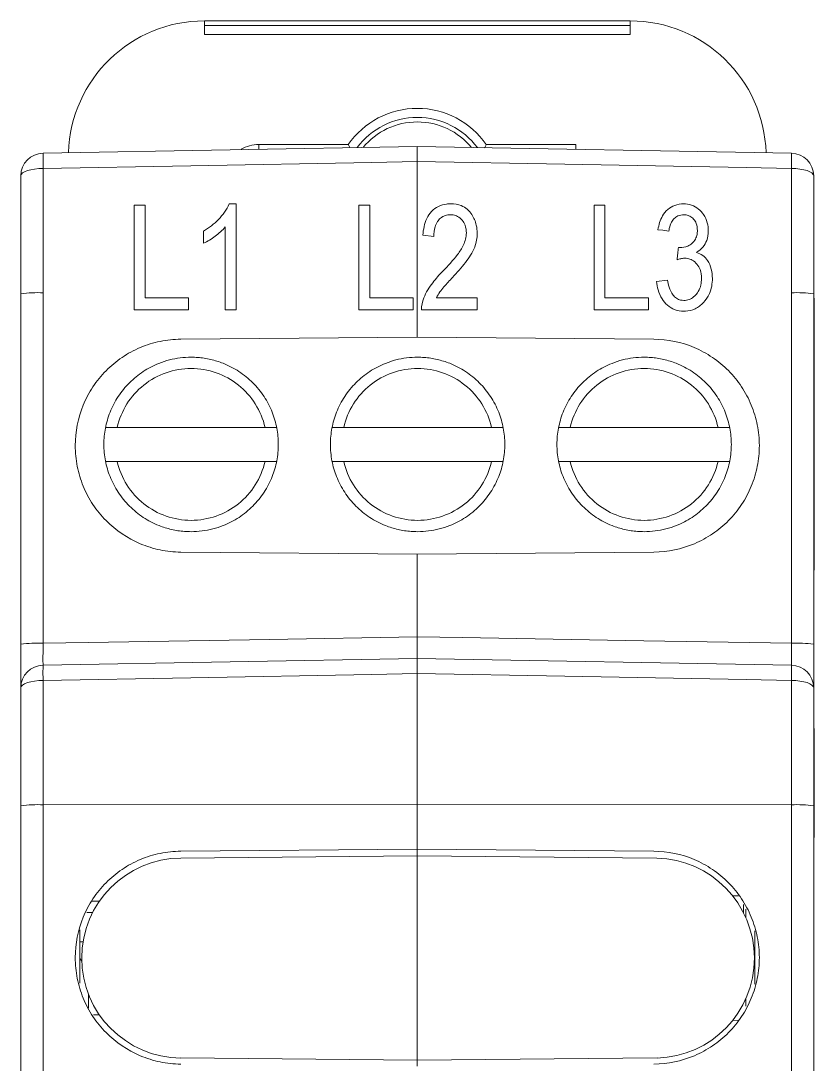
# Model space of a CAD drawing. Header units: millimetres. Extents: x -72 to 2978, y -1067 to 2817.
# Drawn here: x 2418.5 to 2436.01, y 809.17 to 832.19 of the extents above; entities that cross this region are included whole.
import ezdxf

# ---------------------------------------------------------------- set-up
doc = ezdxf.new("R2010")
doc.units = ezdxf.units.MM

msp = doc.modelspace()

# ---------------------------------------------------------------- linework, layer by layer
at = {"color": 7, "linetype": 'Continuous', "lineweight": 15}
for p, q in [((2422.552, 832.193), (2431.952, 832.193)), ((2422.552, 832.094), (2422.552, 832.193)), ((2431.952, 832.094), (2431.952, 832.193)), ((2422.552, 832.094), (2431.952, 832.094)), ((2422.552, 832.094), (2422.552, 831.894)), ((2431.952, 831.894), (2422.552, 831.894)), ((2431.952, 832.094), (2431.952, 831.894)), ((2418.993, 829.274), (2427.252, 829.418)), ((2423.752, 829.463), (2425.729, 829.463)), ((2427.252, 829.418), (2435.51, 829.274)), ((2428.775, 829.463), (2430.752, 829.463)), ((2418.993, 828.938), (2418.993, 826.192)), ((2427.252, 829.087), (2427.252, 826.198)), ((2435.51, 826.192), (2435.51, 828.938)), ((2418.502, 826.168), (2418.502, 828.774)), ((2436.002, 828.774), (2436.002, 826.168)), ((2421.003, 828.125), (2421.243, 828.125)), ((2423.099, 828.155), (2423.254, 828.155)), ((2425.964, 828.125), (2426.204, 828.125)), ((2431.154, 828.125), (2431.394, 828.125)), ((2427.615, 827.435), (2427.374, 827.465)), ((2432.535, 826.444), (2432.775, 826.474)), ((2418.502, 818.438), (2418.502, 826.168)), ((2418.993, 826.192), (2418.993, 818.456)), ((2427.252, 826.198), (2427.252, 825.214)), ((2435.51, 818.456), (2435.51, 826.192)), ((2436.002, 826.168), (2436.002, 818.438)), ((2421.243, 826.084), (2422.204, 826.084)), ((2422.204, 826.084), (2422.204, 825.814)), ((2427.164, 826.084), (2427.164, 825.814)), ((2428.575, 826.084), (2428.575, 825.814)), ((2431.394, 826.084), (2432.355, 826.084)), ((2432.355, 826.084), (2432.355, 825.814)), ((2436.012, 826.074), (2436.002, 826.074)), ((2436.012, 826.074), (2436.012, 821.408)), ((2422.204, 825.814), (2421.003, 825.814)), ((2423.254, 825.814), (2423.014, 825.814)), ((2432.355, 825.814), (2431.154, 825.814)), ((2427.252, 825.214), (2432.472, 825.168)), ((2420.627, 823.22), (2423.892, 823.22)), ((2425.627, 823.22), (2428.892, 823.22)), ((2430.627, 823.22), (2433.892, 823.22)), ((2423.892, 822.47), (2420.627, 822.47)), ((2428.892, 822.47), (2425.627, 822.47)), ((2433.892, 822.47), (2430.627, 822.47)), ((2436.012, 821.408), (2436.002, 821.408)), ((2436.012, 821.408), (2436.012, 820.741)), ((2436.012, 820.741), (2436.002, 820.741)), ((2436.012, 820.741), (2436.012, 820.074)), ((2427.252, 820.423), (2422.031, 820.469)), ((2427.252, 820.423), (2432.472, 820.469)), ((2427.252, 820.423), (2427.252, 818.6)), ((2436.012, 820.074), (2436.002, 820.074)), ((2418.993, 817.974), (2427.252, 818.118)), ((2427.252, 818.118), (2435.51, 817.974)), ((2418.993, 817.638), (2418.993, 814.892)), ((2427.252, 817.787), (2427.252, 814.898)), ((2435.51, 814.892), (2435.51, 817.638)), ((2418.502, 814.868), (2418.502, 817.474)), ((2436.002, 817.474), (2436.002, 814.868)), ((2436.012, 816.574), (2436.002, 816.574)), ((2436.012, 814.174), (2436.012, 816.574)), ((2418.502, 807.138), (2418.502, 814.868)), ((2418.993, 814.892), (2427.252, 814.898)), ((2418.993, 814.892), (2418.993, 807.156)), ((2427.252, 814.898), (2427.252, 813.914)), ((2435.51, 814.892), (2427.252, 814.898)), ((2435.51, 807.156), (2435.51, 814.892)), ((2436.002, 814.868), (2436.002, 807.138)), ((2436.012, 814.174), (2436.002, 814.174)), ((2427.252, 813.914), (2422.031, 813.868)), ((2427.252, 813.763), (2422.032, 813.717)), ((2427.252, 813.914), (2432.472, 813.868)), ((2427.252, 809.258), (2427.252, 813.763)), ((2432.539, 813.716), (2427.252, 813.763)), ((2434.211, 812.884), (2434.343, 812.886)), ((2420.061, 812.763), (2420.235, 812.763)), ((2434.452, 812.511), (2434.452, 812.689)), ((2419.957, 812.518), (2420.089, 812.518)), ((2419.802, 812.133), (2419.802, 810.956)), ((2434.702, 810.932), (2434.702, 812.107)), ((2419.874, 811.869), (2419.802, 811.868)), ((2420.235, 810.258), (2420.104, 810.258)), ((2434.333, 810.134), (2434.214, 810.137)), ((2427.252, 809.258), (2422.032, 809.304)), ((2432.544, 809.304), (2427.252, 809.258))]:
    msp.add_line(p, q, dxfattribs=at)
at = {"color": 102, "linetype": 'Continuous', "lineweight": 15}
for p, q in [((2423.752, 829.357), (2423.752, 829.463)), ((2430.752, 829.463), (2430.752, 829.357)), ((2427.252, 813.763), (2427.252, 813.914)), ((2434.505, 812.398), (2434.505, 812.592)), ((2419.998, 810.702), (2419.998, 810.403)), ((2434.505, 810.445), (2434.505, 810.62)), ((2427.252, 809.123), (2427.252, 809.258))]:
    msp.add_line(p, q, dxfattribs=at)
at = {"color": 7, "linetype": 'Continuous', "lineweight": 15, "flags": 128}
for points in [[(2418.993, 828.938), (2418.897, 828.934), (2418.804, 828.924), (2418.719, 828.909), (2418.645, 828.889), (2418.584, 828.864), (2418.539, 828.836), (2418.511, 828.806), (2418.502, 828.774)], [(2427.252, 829.087), (2426.252, 829.069), (2422.253, 828.997), (2418.993, 828.938)], [(2435.51, 828.938), (2434.511, 828.956), (2430.512, 829.028), (2427.252, 829.087)], [(2435.51, 828.938), (2435.607, 828.934), (2435.699, 828.924), (2435.784, 828.909), (2435.858, 828.889), (2435.919, 828.864), (2435.964, 828.836), (2435.992, 828.806), (2436.002, 828.774)], [(2432.805, 827.555), (2432.67, 827.572), (2432.565, 827.585)], [(2433.015, 827.195), (2433.035, 827.193), (2433.051, 827.192)], [(2427.252, 825.214), (2424.642, 825.191), (2422.031, 825.168)], [(2418.993, 818.456), (2419.993, 818.474), (2423.991, 818.543), (2427.252, 818.6)], [(2427.252, 818.6), (2428.251, 818.583), (2432.25, 818.513), (2435.51, 818.456)], [(2418.502, 817.474), (2418.511, 817.506), (2418.539, 817.536), (2418.584, 817.564), (2418.645, 817.589), (2418.719, 817.609), (2418.804, 817.624), (2418.897, 817.634), (2418.993, 817.638)], [(2427.252, 817.787), (2426.252, 817.769), (2422.253, 817.697), (2418.993, 817.638)], [(2435.51, 817.638), (2434.511, 817.656), (2430.512, 817.728), (2427.252, 817.787)], [(2435.51, 817.638), (2435.607, 817.634), (2435.699, 817.624), (2435.784, 817.609), (2435.858, 817.589), (2435.919, 817.564), (2435.964, 817.536), (2435.992, 817.506), (2436.002, 817.474)]]:
    msp.add_lwpolyline(points, dxfattribs=at)
at = {"color": 7, "linetype": 'Continuous', "lineweight": 15}
for centre, radius, start, end in [((2422.552, 829.193), 3, 90, 178.2335), ((2431.952, 829.193), 3, 1.7547, 90), ((2427.252, 828.413), 1.85, 34.5739, 145.4261), ((2427.252, 828.413), 1.65, 36.5266, 143.4734), ((2427.252, 828.413), 1.55, 39.4127, 140.5873), ((2419.002, 828.774), 0.5, 91, 180), ((2424.807, 829.106), 5.816, 178.3416, 181.6584), ((2429.697, 829.106), 5.816, 358.3416, 1.6584), ((2435.502, 828.774), 0.5, 0, 89), ((2418.872, 823.631), 2.564, 87.292, 98.3012), ((2435.631, 823.631), 2.564, 81.6988, 92.708), ((2418.872, 815.034), 3.425, 87.9715, 96.2027), ((2435.632, 815.034), 3.425, 83.7973, 92.0285), ((2419.002, 817.474), 0.5, 91, 180), ((2424.806, 817.806), 5.816, 178.3416, 181.6584), ((2429.697, 817.806), 5.816, 358.3416, 1.6584), ((2435.502, 817.474), 0.5, 0, 89), ((2418.872, 812.33), 2.565, 87.2935, 98.2994), ((2435.631, 812.33), 2.565, 81.7006, 92.7065), ((2422.052, 811.51), 2.207, 90.5, 269.5)]:
    msp.add_arc(centre, radius, start, end, dxfattribs=at)
at = {"color": 102, "linetype": 'Continuous', "lineweight": 15}
msp.add_arc((2423.752, 828.663), 0.8, 90, 118.966, dxfattribs=at)
at = {"color": 7, "linetype": 'Continuous', "lineweight": 15}
for centre, major_axis, ratio, start_param, end_param in [((2432.486, 811.51), (-1.412, 1.697), 0.999163, 2.473844, 5.564823), ((2420.002, 811.57), (0.142, 0.144), 0.975618, 2.362365, 3.040961)]:
    msp.add_ellipse(centre, major_axis=major_axis, ratio=ratio, start_param=start_param, end_param=end_param, dxfattribs=at)
for points, knots in [([(2425.729, 829.463), (2425.729, 829.462), (2425.74, 829.442), (2425.753, 829.416), (2425.765, 829.396), (2425.766, 829.392)], [0, 0, 0, 0, 0.038209, 0.854369, 1, 1, 1, 1]), ([(2427.252, 829.418), (2427.252, 829.418), (2427.252, 829.386), (2427.252, 829.269), (2427.252, 829.184), (2427.252, 829.087)], [0, 0, 0, 0, 0.5, 0.5, 1, 1, 1, 1]), ([(2427.252, 829.087), (2427.252, 829.184), (2427.252, 829.268), (2427.252, 829.386), (2427.252, 829.418), (2427.252, 829.418)], [0, 0, 0, 0, 0.5, 0.5, 1, 1, 1, 1]), ([(2428.775, 829.463), (2428.774, 829.462), (2428.763, 829.442), (2428.75, 829.416), (2428.739, 829.396), (2428.737, 829.392)], [0, 0, 0, 0, 0.038209, 0.854369, 1, 1, 1, 1]), ([(2421.003, 828.125), (2421.003, 828.035), (2421.003, 827.85), (2421.003, 827.568), (2421.003, 827.276), (2421.003, 826.894), (2421.003, 826.406), (2421.003, 826.017), (2421.003, 825.814)], [0, 0, 0, 0, 0.11981, 0.243029, 0.369756, 0.500077, 0.738236, 1, 1, 1, 1]), ([(2421.243, 826.084), (2421.243, 826.204), (2421.243, 826.438), (2421.243, 826.78), (2421.243, 827.177), (2421.243, 827.626), (2421.243, 827.961), (2421.243, 828.125)], [0, 0, 0, 0, 0.174255, 0.340883, 0.499971, 0.755474, 1, 1, 1, 1]), ([(2423.099, 828.155), (2423.071, 828.091), (2423.037, 828.028), (2422.996, 827.97), (2422.956, 827.914), (2422.911, 827.861), (2422.863, 827.811), (2422.815, 827.761), (2422.763, 827.715), (2422.708, 827.672), (2422.653, 827.629), (2422.594, 827.591), (2422.534, 827.555)], [0, 0, 0, 0, 0.256107, 0.256107, 0.256107, 0.503361, 0.503361, 0.503361, 0.751816, 0.751816, 0.751816, 1, 1, 1, 1]), ([(2423.254, 825.814), (2423.254, 825.951), (2423.254, 826.22), (2423.254, 826.613), (2423.254, 827.068), (2423.254, 827.583), (2423.254, 827.967), (2423.254, 828.155)], [0, 0, 0, 0, 0.174223, 0.340848, 0.49997, 0.755462, 1, 1, 1, 1]), ([(2425.964, 828.125), (2425.964, 828.033), (2425.964, 827.847), (2425.964, 827.564), (2425.964, 827.273), (2425.964, 826.89), (2425.964, 826.403), (2425.964, 826.014), (2425.964, 825.814)], [0, 0, 0, 0, 0.121468, 0.245253, 0.371423, 0.500046, 0.742946, 1, 1, 1, 1]), ([(2426.204, 826.084), (2426.204, 826.202), (2426.204, 826.435), (2426.204, 826.777), (2426.204, 827.175), (2426.204, 827.624), (2426.204, 827.96), (2426.204, 828.125)], [0, 0, 0, 0, 0.171788, 0.338422, 0.499986, 0.753975, 1, 1, 1, 1]), ([(2427.99, 828.155), (2427.958, 828.155), (2427.927, 828.154), (2427.896, 828.15), (2427.835, 828.142), (2427.775, 828.126), (2427.721, 828.099), (2427.664, 828.071), (2427.611, 828.033), (2427.567, 827.987), (2427.524, 827.942), (2427.488, 827.888), (2427.462, 827.832), (2427.408, 827.718), (2427.386, 827.59), (2427.374, 827.465)], [0, 0, 0, 0, 0.08927, 0.08927, 0.08927, 0.263398, 0.263398, 0.263398, 0.447133, 0.447133, 0.447133, 0.629597, 0.629597, 0.629597, 1, 1, 1, 1]), ([(2428.575, 827.508), (2428.574, 827.568), (2428.569, 827.628), (2428.555, 827.687), (2428.536, 827.768), (2428.501, 827.847), (2428.455, 827.917), (2428.427, 827.96), (2428.394, 828.001), (2428.355, 828.035), (2428.316, 828.069), (2428.27, 828.096), (2428.222, 828.116), (2428.149, 828.144), (2428.068, 828.153), (2427.99, 828.155)], [0, 0, 0, 0, 0.184621, 0.184621, 0.184621, 0.444129, 0.444129, 0.444129, 0.601939, 0.601939, 0.601939, 0.760781, 0.760781, 0.760781, 1, 1, 1, 1]), ([(2431.154, 828.125), (2431.154, 828.034), (2431.154, 827.848), (2431.154, 827.565), (2431.154, 827.274), (2431.154, 826.891), (2431.154, 826.404), (2431.154, 826.015), (2431.154, 825.814)], [0, 0, 0, 0, 0.120891, 0.24448, 0.370844, 0.500054, 0.741486, 1, 1, 1, 1]), ([(2431.394, 826.084), (2431.394, 826.203), (2431.394, 826.436), (2431.394, 826.779), (2431.394, 827.176), (2431.394, 827.625), (2431.394, 827.961), (2431.394, 828.125)], [0, 0, 0, 0, 0.172831, 0.339463, 0.49998, 0.754655, 1, 1, 1, 1]), ([(2433.13, 828.155), (2433.065, 828.154), (2432.998, 828.145), (2432.937, 828.122), (2432.88, 828.101), (2432.827, 828.069), (2432.781, 828.029), (2432.735, 827.99), (2432.696, 827.942), (2432.666, 827.891), (2432.611, 827.798), (2432.583, 827.691), (2432.565, 827.585)], [0, 0, 0, 0, 0.219806, 0.219806, 0.219806, 0.425093, 0.425093, 0.425093, 0.629822, 0.629822, 0.629822, 1, 1, 1, 1]), ([(2433.675, 827.554), (2433.674, 827.615), (2433.669, 827.677), (2433.653, 827.737), (2433.636, 827.801), (2433.608, 827.863), (2433.57, 827.918), (2433.539, 827.963), (2433.501, 828.005), (2433.458, 828.04), (2433.413, 828.077), (2433.36, 828.108), (2433.304, 828.127), (2433.249, 828.146), (2433.189, 828.154), (2433.13, 828.155)], [0, 0, 0, 0, 0.205592, 0.205592, 0.205592, 0.428475, 0.428475, 0.428475, 0.611344, 0.611344, 0.611344, 0.806598, 0.806598, 0.806598, 1, 1, 1, 1]), ([(2427.615, 827.435), (2427.615, 827.507), (2427.622, 827.58), (2427.643, 827.649), (2427.655, 827.689), (2427.673, 827.727), (2427.696, 827.762), (2427.715, 827.79), (2427.738, 827.817), (2427.765, 827.839), (2427.795, 827.864), (2427.829, 827.884), (2427.866, 827.897), (2427.903, 827.909), (2427.942, 827.914), (2427.981, 827.915)], [0, 0, 0, 0, 0.321742, 0.321742, 0.321742, 0.506881, 0.506881, 0.506881, 0.65917, 0.65917, 0.65917, 0.830736, 0.830736, 0.830736, 1, 1, 1, 1]), ([(2427.981, 827.915), (2428.002, 827.915), (2428.024, 827.913), (2428.045, 827.91), (2428.078, 827.904), (2428.111, 827.892), (2428.141, 827.876), (2428.179, 827.855), (2428.213, 827.826), (2428.241, 827.793), (2428.269, 827.76), (2428.292, 827.722), (2428.307, 827.682), (2428.327, 827.628), (2428.334, 827.57), (2428.335, 827.512)], [0, 0, 0, 0, 0.10489, 0.10489, 0.10489, 0.273649, 0.273649, 0.273649, 0.491585, 0.491585, 0.491585, 0.709054, 0.709054, 0.709054, 1, 1, 1, 1]), ([(2432.805, 827.555), (2432.808, 827.574), (2432.81, 827.592), (2432.814, 827.61), (2432.825, 827.66), (2432.841, 827.71), (2432.865, 827.754), (2432.881, 827.783), (2432.901, 827.809), (2432.924, 827.832), (2432.948, 827.854), (2432.975, 827.873), (2433.005, 827.887), (2433.046, 827.906), (2433.092, 827.913), (2433.137, 827.915)], [0, 0, 0, 0, 0.104104, 0.104104, 0.104104, 0.388823, 0.388823, 0.388823, 0.568536, 0.568536, 0.568536, 0.749971, 0.749971, 0.749971, 1, 1, 1, 1]), ([(2433.137, 827.915), (2433.154, 827.914), (2433.17, 827.913), (2433.187, 827.911), (2433.215, 827.907), (2433.243, 827.897), (2433.268, 827.884), (2433.299, 827.866), (2433.328, 827.843), (2433.352, 827.816), (2433.375, 827.789), (2433.395, 827.758), (2433.408, 827.724), (2433.428, 827.675), (2433.433, 827.62), (2433.435, 827.567)], [0, 0, 0, 0, 0.095843, 0.095843, 0.095843, 0.260625, 0.260625, 0.260625, 0.471814, 0.471814, 0.471814, 0.682626, 0.682626, 0.682626, 1, 1, 1, 1]), ([(2422.534, 827.285), (2422.58, 827.307), (2422.625, 827.331), (2422.668, 827.357), (2422.711, 827.384), (2422.752, 827.413), (2422.792, 827.443), (2422.833, 827.473), (2422.872, 827.504), (2422.909, 827.538), (2422.947, 827.571), (2422.982, 827.607), (2423.014, 827.645)], [0, 0, 0, 0, 0.251723, 0.251723, 0.251723, 0.500768, 0.500768, 0.500768, 0.750207, 0.750207, 0.750207, 1, 1, 1, 1]), ([(2422.534, 827.555), (2422.534, 827.51), (2422.534, 827.42), (2422.534, 827.33), (2422.534, 827.285)], [0, 0, 0, 0, 0.497527, 1, 1, 1, 1]), ([(2423.014, 827.645), (2423.014, 827.547), (2423.014, 827.349), (2423.014, 827.045), (2423.014, 826.691), (2423.014, 826.279), (2423.014, 825.972), (2423.014, 825.814)], [0, 0, 0, 0, 0.161874, 0.328517, 0.500026, 0.74194, 1, 1, 1, 1]), ([(2433.435, 827.567), (2433.434, 827.539), (2433.433, 827.51), (2433.428, 827.482), (2433.421, 827.445), (2433.409, 827.409), (2433.391, 827.376), (2433.373, 827.342), (2433.348, 827.311), (2433.32, 827.286), (2433.291, 827.26), (2433.258, 827.239), (2433.222, 827.224), (2433.169, 827.201), (2433.109, 827.192), (2433.051, 827.192)], [0, 0, 0, 0, 0.14138, 0.14138, 0.14138, 0.329095, 0.329095, 0.329095, 0.519949, 0.519949, 0.519949, 0.710757, 0.710757, 0.710757, 1, 1, 1, 1]), ([(2433.415, 827.082), (2433.467, 827.114), (2433.517, 827.153), (2433.556, 827.2), (2433.593, 827.244), (2433.621, 827.295), (2433.641, 827.348), (2433.665, 827.414), (2433.674, 827.484), (2433.675, 827.554)], [0, 0, 0, 0, 0.324268, 0.324268, 0.324268, 0.627756, 0.627756, 0.627756, 1, 1, 1, 1]), ([(2428.335, 827.512), (2428.331, 827.422), (2428.308, 827.331), (2428.271, 827.248), (2428.237, 827.172), (2428.191, 827.101), (2428.139, 827.034), (2428.041, 826.907), (2427.931, 826.788), (2427.818, 826.672)], [0, 0, 0, 0, 0.273801, 0.273801, 0.273801, 0.523391, 0.523391, 0.523391, 1, 1, 1, 1]), ([(2428.032, 826.533), (2428.13, 826.64), (2428.226, 826.748), (2428.315, 826.862), (2428.396, 826.967), (2428.473, 827.079), (2428.519, 827.202), (2428.555, 827.3), (2428.573, 827.404), (2428.575, 827.508)], [0, 0, 0, 0, 0.37722, 0.37722, 0.37722, 0.725987, 0.725987, 0.725987, 1, 1, 1, 1]), ([(2433.015, 827.195), (2433.01, 827.15), (2433, 827.059), (2432.99, 826.968), (2432.985, 826.923)], [0, 0, 0, 0, 0.496035, 1, 1, 1, 1]), ([(2433.766, 826.51), (2433.764, 826.579), (2433.758, 826.649), (2433.741, 826.716), (2433.724, 826.782), (2433.697, 826.848), (2433.66, 826.906), (2433.632, 826.949), (2433.596, 826.988), (2433.554, 827.017), (2433.512, 827.047), (2433.464, 827.067), (2433.415, 827.082)], [0, 0, 0, 0, 0.287408, 0.287408, 0.287408, 0.57403, 0.57403, 0.57403, 0.78851, 0.78851, 0.78851, 1, 1, 1, 1]), ([(2432.985, 826.923), (2433.012, 826.931), (2433.039, 826.939), (2433.067, 826.945), (2433.08, 826.948), (2433.094, 826.95), (2433.108, 826.952), (2433.122, 826.954), (2433.136, 826.954), (2433.151, 826.955)], [0, 0, 0, 0, 0.499277, 0.499277, 0.499277, 0.749658, 0.749658, 0.749658, 1, 1, 1, 1]), ([(2433.151, 826.955), (2433.174, 826.954), (2433.197, 826.953), (2433.219, 826.949), (2433.254, 826.942), (2433.289, 826.93), (2433.319, 826.912), (2433.359, 826.89), (2433.395, 826.859), (2433.424, 826.824), (2433.453, 826.789), (2433.477, 826.748), (2433.493, 826.705), (2433.516, 826.643), (2433.524, 826.574), (2433.525, 826.508)], [0, 0, 0, 0, 0.104468, 0.104468, 0.104468, 0.26803, 0.26803, 0.26803, 0.479084, 0.479084, 0.479084, 0.689974, 0.689974, 0.689974, 1, 1, 1, 1]), ([(2427.818, 826.672), (2427.739, 826.59), (2427.662, 826.505), (2427.592, 826.415), (2427.512, 826.314), (2427.443, 826.203), (2427.397, 826.083), (2427.364, 825.997), (2427.344, 825.905), (2427.344, 825.814)], [0, 0, 0, 0, 0.340175, 0.340175, 0.340175, 0.725646, 0.725646, 0.725646, 1, 1, 1, 1]), ([(2427.675, 826.084), (2427.697, 826.127), (2427.72, 826.17), (2427.749, 826.21), (2427.776, 826.249), (2427.807, 826.286), (2427.839, 826.322), (2427.901, 826.394), (2427.966, 826.464), (2428.032, 826.533)], [0, 0, 0, 0, 0.254231, 0.254231, 0.254231, 0.503845, 0.503845, 0.503845, 1, 1, 1, 1]), ([(2432.535, 826.444), (2432.541, 826.381), (2432.55, 826.317), (2432.567, 826.255), (2432.586, 826.185), (2432.614, 826.117), (2432.654, 826.056), (2432.687, 826.005), (2432.727, 825.958), (2432.772, 825.918), (2432.822, 825.875), (2432.88, 825.84), (2432.941, 825.817), (2433.002, 825.794), (2433.069, 825.786), (2433.134, 825.784)], [0, 0, 0, 0, 0.195082, 0.195082, 0.195082, 0.416888, 0.416888, 0.416888, 0.600897, 0.600897, 0.600897, 0.801124, 0.801124, 0.801124, 1, 1, 1, 1]), ([(2433.137, 826.024), (2433.113, 826.025), (2433.089, 826.026), (2433.065, 826.032), (2433.032, 826.039), (2433, 826.053), (2432.972, 826.072), (2432.944, 826.09), (2432.919, 826.114), (2432.898, 826.141), (2432.857, 826.193), (2432.83, 826.256), (2432.81, 826.319), (2432.795, 826.37), (2432.784, 826.422), (2432.775, 826.474)], [0, 0, 0, 0, 0.114311, 0.114311, 0.114311, 0.273887, 0.273887, 0.273887, 0.431917, 0.431917, 0.431917, 0.74901, 0.74901, 0.74901, 1, 1, 1, 1]), ([(2433.134, 825.784), (2433.146, 825.784), (2433.158, 825.785), (2433.171, 825.785), (2433.244, 825.789), (2433.318, 825.807), (2433.383, 825.839), (2433.454, 825.872), (2433.517, 825.922), (2433.571, 825.978), (2433.625, 826.035), (2433.669, 826.101), (2433.701, 826.173), (2433.747, 826.278), (2433.764, 826.396), (2433.766, 826.51)], [0, 0, 0, 0, 0.033822, 0.033822, 0.033822, 0.238567, 0.238567, 0.238567, 0.456682, 0.456682, 0.456682, 0.675096, 0.675096, 0.675096, 1, 1, 1, 1]), ([(2433.525, 826.508), (2433.524, 826.46), (2433.521, 826.411), (2433.51, 826.364), (2433.499, 826.314), (2433.481, 826.266), (2433.455, 826.222), (2433.429, 826.176), (2433.393, 826.135), (2433.352, 826.101), (2433.322, 826.076), (2433.288, 826.057), (2433.251, 826.043), (2433.215, 826.03), (2433.176, 826.025), (2433.137, 826.024)], [0, 0, 0, 0, 0.209524, 0.209524, 0.209524, 0.431536, 0.431536, 0.431536, 0.66368, 0.66368, 0.66368, 0.832011, 0.832011, 0.832011, 1, 1, 1, 1]), ([(2427.164, 826.084), (2427.007, 826.084), (2426.687, 826.084), (2426.367, 826.084), (2426.204, 826.084)], [0, 0, 0, 0, 0.49143, 1, 1, 1, 1]), ([(2428.575, 826.084), (2428.422, 826.084), (2428.121, 826.084), (2427.821, 826.084), (2427.675, 826.084)], [0, 0, 0, 0, 0.511557, 1, 1, 1, 1]), ([(2425.964, 825.814), (2426.168, 825.814), (2426.568, 825.814), (2426.968, 825.814), (2427.164, 825.814)], [0, 0, 0, 0, 0.510478, 1, 1, 1, 1]), ([(2427.344, 825.814), (2427.545, 825.814), (2427.955, 825.814), (2428.366, 825.814), (2428.575, 825.814)], [0, 0, 0, 0, 0.489084, 1, 1, 1, 1]), ([(2422.031, 825.168), (2421.877, 825.167), (2421.725, 825.151), (2421.427, 825.089), (2421.278, 825.043), (2420.996, 824.924), (2420.862, 824.851), (2420.609, 824.68), (2420.489, 824.58), (2420.274, 824.364), (2420.178, 824.245), (2420.008, 823.989), (2419.936, 823.853), (2419.762, 823.431), (2419.702, 823.123), (2419.702, 822.666), (2419.717, 822.511), (2419.776, 822.212), (2419.82, 822.066), (2419.936, 821.783), (2420.009, 821.646), (2420.178, 821.392), (2420.274, 821.274), (2420.599, 820.946), (2420.855, 820.773), (2421.279, 820.594), (2421.425, 820.548), (2421.724, 820.486), (2421.878, 820.47), (2422.031, 820.469)], [0, 0, 0, 0, 0.0625, 0.0625, 0.125, 0.125, 0.1875, 0.1875, 0.25, 0.25, 0.3125, 0.3125, 0.375, 0.375, 0.5, 0.5, 0.5625, 0.5625, 0.625, 0.625, 0.6875, 0.6875, 0.75, 0.75, 0.875, 0.875, 0.9375, 0.9375, 1, 1, 1, 1]), ([(2432.472, 825.168), (2432.777, 825.166), (2433.084, 825.102), (2433.505, 824.925), (2433.641, 824.851), (2433.895, 824.679), (2434.013, 824.582), (2434.227, 824.365), (2434.326, 824.245), (2434.494, 823.99), (2434.566, 823.856), (2434.683, 823.572), (2434.727, 823.424), (2434.786, 823.125), (2434.802, 822.974), (2434.802, 822.665), (2434.787, 822.513), (2434.728, 822.215), (2434.683, 822.066), (2434.567, 821.783), (2434.496, 821.649), (2434.327, 821.394), (2434.229, 821.274), (2434.015, 821.057), (2433.897, 820.96), (2433.643, 820.787), (2433.508, 820.714), (2433.087, 820.536), (2432.781, 820.471), (2432.472, 820.469)], [0, 0, 0, 0, 0.125, 0.125, 0.1875, 0.1875, 0.25, 0.25, 0.3125, 0.3125, 0.375, 0.375, 0.4375, 0.4375, 0.5, 0.5, 0.5625, 0.5625, 0.625, 0.625, 0.6875, 0.6875, 0.75, 0.75, 0.8125, 0.8125, 0.875, 0.875, 1, 1, 1, 1]), ([(2422.259, 820.92), (2422.211, 820.921), (2422.114, 820.924), (2421.969, 820.94), (2421.827, 820.967), (2421.687, 821.005), (2421.473, 821.081), (2421.195, 821.225), (2420.889, 821.475), (2420.639, 821.781), (2420.462, 822.123), (2420.357, 822.482), (2420.323, 822.845), (2420.357, 823.208), (2420.462, 823.568), (2420.638, 823.91), (2420.889, 824.216), (2421.195, 824.466), (2421.501, 824.624), (2421.779, 824.715), (2422.017, 824.762), (2422.178, 824.768), (2422.259, 824.77)], [0, 0, 0, 0, 0.024176, 0.048139, 0.072026, 0.095974, 0.120121, 0.185059, 0.250086, 0.315023, 0.38005, 0.439993, 0.500024, 0.559968, 0.619999, 0.684937, 0.749963, 0.814901, 0.879927, 0.92, 0.95981, 1, 1, 1, 1]), ([(2422.259, 824.77), (2422.308, 824.769), (2422.405, 824.767), (2422.549, 824.75), (2422.691, 824.723), (2422.831, 824.685), (2423.046, 824.61), (2423.324, 824.466), (2423.63, 824.216), (2423.88, 823.91), (2424.057, 823.568), (2424.162, 823.208), (2424.195, 822.846), (2424.162, 822.483), (2424.057, 822.123), (2423.88, 821.781), (2423.63, 821.475), (2423.324, 821.225), (2423.018, 821.066), (2422.74, 820.976), (2422.501, 820.929), (2422.34, 820.923), (2422.259, 820.92)], [0, 0, 0, 0, 0.024176, 0.048139, 0.072026, 0.095974, 0.120121, 0.185059, 0.250086, 0.315023, 0.38005, 0.439993, 0.500024, 0.559968, 0.619999, 0.684937, 0.749963, 0.814901, 0.879927, 0.92, 0.95981, 1, 1, 1, 1]), ([(2427.259, 820.92), (2427.211, 820.921), (2427.114, 820.924), (2426.969, 820.94), (2426.827, 820.967), (2426.687, 821.005), (2426.473, 821.081), (2426.195, 821.225), (2425.889, 821.475), (2425.639, 821.781), (2425.462, 822.123), (2425.357, 822.482), (2425.323, 822.845), (2425.357, 823.208), (2425.462, 823.568), (2425.638, 823.91), (2425.889, 824.216), (2426.195, 824.466), (2426.501, 824.624), (2426.779, 824.715), (2427.017, 824.762), (2427.178, 824.768), (2427.259, 824.77)], [0, 0, 0, 0, 0.024176, 0.048139, 0.072026, 0.095974, 0.120121, 0.185059, 0.250086, 0.315023, 0.38005, 0.439993, 0.500024, 0.559968, 0.619999, 0.684937, 0.749963, 0.814901, 0.879927, 0.92, 0.95981, 1, 1, 1, 1]), ([(2427.259, 824.77), (2427.308, 824.769), (2427.405, 824.767), (2427.549, 824.75), (2427.691, 824.723), (2427.831, 824.685), (2428.046, 824.61), (2428.324, 824.466), (2428.63, 824.216), (2428.88, 823.91), (2429.057, 823.568), (2429.162, 823.208), (2429.195, 822.846), (2429.162, 822.483), (2429.057, 822.123), (2428.88, 821.781), (2428.63, 821.475), (2428.324, 821.225), (2428.018, 821.066), (2427.74, 820.976), (2427.501, 820.929), (2427.34, 820.923), (2427.259, 820.92)], [0, 0, 0, 0, 0.024176, 0.048139, 0.072026, 0.095974, 0.120121, 0.185059, 0.250086, 0.315023, 0.38005, 0.439993, 0.500024, 0.559968, 0.619999, 0.684937, 0.749963, 0.814901, 0.879927, 0.92, 0.95981, 1, 1, 1, 1]), ([(2432.259, 820.92), (2432.211, 820.921), (2432.114, 820.924), (2431.969, 820.94), (2431.827, 820.967), (2431.687, 821.005), (2431.473, 821.081), (2431.195, 821.225), (2430.889, 821.475), (2430.639, 821.781), (2430.462, 822.123), (2430.357, 822.482), (2430.323, 822.845), (2430.357, 823.208), (2430.462, 823.568), (2430.638, 823.91), (2430.889, 824.216), (2431.195, 824.466), (2431.501, 824.624), (2431.779, 824.715), (2432.017, 824.762), (2432.178, 824.768), (2432.259, 824.77)], [0, 0, 0, 0, 0.024176, 0.048139, 0.072026, 0.095974, 0.120121, 0.185059, 0.250086, 0.315023, 0.38005, 0.439993, 0.500024, 0.559968, 0.619999, 0.684937, 0.749963, 0.814901, 0.879927, 0.92, 0.95981, 1, 1, 1, 1]), ([(2432.259, 824.77), (2432.308, 824.769), (2432.405, 824.767), (2432.549, 824.75), (2432.691, 824.723), (2432.831, 824.685), (2433.046, 824.61), (2433.324, 824.466), (2433.63, 824.216), (2433.88, 823.91), (2434.057, 823.568), (2434.162, 823.208), (2434.195, 822.846), (2434.162, 822.483), (2434.057, 822.123), (2433.88, 821.781), (2433.63, 821.475), (2433.324, 821.225), (2433.018, 821.066), (2432.74, 820.976), (2432.501, 820.929), (2432.34, 820.923), (2432.259, 820.92)], [0, 0, 0, 0, 0.024176, 0.048139, 0.072026, 0.095974, 0.120121, 0.185059, 0.250086, 0.315023, 0.38005, 0.439993, 0.500024, 0.559968, 0.619999, 0.684937, 0.749963, 0.814901, 0.879927, 0.92, 0.95981, 1, 1, 1, 1]), ([(2422.259, 824.52), (2421.88, 824.52), (2421.512, 824.392), (2420.919, 823.92), (2420.712, 823.59), (2420.627, 823.22)], [0, 0, 0, 0, 0.5, 0.5, 1, 1, 1, 1]), ([(2423.892, 823.22), (2423.807, 823.59), (2423.599, 823.92), (2423.006, 824.392), (2422.638, 824.52), (2422.259, 824.52)], [0, 0, 0, 0, 0.5, 0.5, 1, 1, 1, 1]), ([(2427.259, 824.52), (2426.88, 824.52), (2426.512, 824.392), (2425.919, 823.92), (2425.712, 823.59), (2425.627, 823.22)], [0, 0, 0, 0, 0.5, 0.5, 1, 1, 1, 1]), ([(2428.892, 823.22), (2428.807, 823.59), (2428.599, 823.92), (2428.006, 824.392), (2427.638, 824.52), (2427.259, 824.52)], [0, 0, 0, 0, 0.5, 0.5, 1, 1, 1, 1]), ([(2432.259, 824.52), (2431.88, 824.52), (2431.512, 824.392), (2430.919, 823.92), (2430.712, 823.59), (2430.627, 823.22)], [0, 0, 0, 0, 0.5, 0.5, 1, 1, 1, 1]), ([(2433.892, 823.22), (2433.807, 823.59), (2433.599, 823.92), (2433.006, 824.392), (2432.638, 824.52), (2432.259, 824.52)], [0, 0, 0, 0, 0.5, 0.5, 1, 1, 1, 1]), ([(2420.627, 822.47), (2420.712, 822.101), (2420.919, 821.771), (2421.512, 821.299), (2421.88, 821.17), (2422.259, 821.17)], [0, 0, 0, 0, 0.5, 0.5, 1, 1, 1, 1]), ([(2422.259, 821.17), (2422.638, 821.17), (2423.006, 821.299), (2423.599, 821.771), (2423.807, 822.101), (2423.892, 822.47)], [0, 0, 0, 0, 0.5, 0.5, 1, 1, 1, 1]), ([(2425.627, 822.47), (2425.712, 822.101), (2425.919, 821.771), (2426.512, 821.299), (2426.88, 821.17), (2427.259, 821.17)], [0, 0, 0, 0, 0.5, 0.5, 1, 1, 1, 1]), ([(2427.259, 821.17), (2427.638, 821.17), (2428.006, 821.299), (2428.599, 821.771), (2428.807, 822.101), (2428.892, 822.47)], [0, 0, 0, 0, 0.5, 0.5, 1, 1, 1, 1]), ([(2430.627, 822.47), (2430.712, 822.101), (2430.919, 821.771), (2431.512, 821.299), (2431.88, 821.17), (2432.259, 821.17)], [0, 0, 0, 0, 0.5, 0.5, 1, 1, 1, 1]), ([(2432.259, 821.17), (2432.638, 821.17), (2433.006, 821.299), (2433.599, 821.771), (2433.807, 822.101), (2433.892, 822.47)], [0, 0, 0, 0, 0.5, 0.5, 1, 1, 1, 1]), ([(2427.252, 818.6), (2427.252, 818.471), (2427.252, 818.347), (2427.252, 818.17), (2427.252, 818.118), (2427.252, 818.118)], [0, 0, 0, 0, 0.5, 0.5, 1, 1, 1, 1]), ([(2427.252, 818.118), (2427.252, 818.118), (2427.252, 818.17), (2427.252, 818.347), (2427.252, 818.471), (2427.252, 818.6)], [0, 0, 0, 0, 0.5, 0.5, 1, 1, 1, 1]), ([(2418.502, 818.438), (2418.502, 818.181), (2418.502, 817.931), (2418.502, 817.666), (2418.502, 817.595), (2418.502, 817.499), (2418.502, 817.474), (2418.502, 817.474)], [0, 0, 0, 0, 0.5, 0.5, 0.75, 0.75, 1, 1, 1, 1]), ([(2418.993, 817.974), (2418.991, 817.974), (2418.99, 818.026), (2418.99, 818.203), (2418.991, 818.327), (2418.993, 818.456)], [0, 0, 0, 0, 0.5, 0.5, 1, 1, 1, 1]), ([(2435.51, 818.456), (2435.513, 818.327), (2435.514, 818.203), (2435.514, 818.026), (2435.513, 817.974), (2435.51, 817.974)], [0, 0, 0, 0, 0.5, 0.5, 1, 1, 1, 1]), ([(2436.002, 817.474), (2436.002, 817.474), (2436.002, 817.578), (2436.002, 817.843), (2436.002, 817.95), (2436.002, 818.184), (2436.002, 818.309), (2436.002, 818.438)], [0, 0, 0, 0, 0.5, 0.5, 0.75, 0.75, 1, 1, 1, 1]), ([(2427.252, 818.118), (2427.252, 818.118), (2427.252, 818.086), (2427.252, 817.969), (2427.252, 817.884), (2427.252, 817.787)], [0, 0, 0, 0, 0.5, 0.5, 1, 1, 1, 1]), ([(2427.252, 817.787), (2427.252, 817.884), (2427.252, 817.968), (2427.252, 818.086), (2427.252, 818.118), (2427.252, 818.118)], [0, 0, 0, 0, 0.5, 0.5, 1, 1, 1, 1]), ([(2422.031, 813.868), (2421.877, 813.867), (2421.725, 813.851), (2421.427, 813.789), (2421.278, 813.743), (2420.996, 813.624), (2420.862, 813.551), (2420.609, 813.38), (2420.489, 813.28), (2420.274, 813.064), (2420.178, 812.945), (2420.008, 812.689), (2419.936, 812.553), (2419.762, 812.131), (2419.702, 811.823), (2419.702, 811.366), (2419.717, 811.211), (2419.776, 810.912), (2419.82, 810.766), (2419.936, 810.483), (2420.009, 810.346), (2420.178, 810.092), (2420.274, 809.974), (2420.599, 809.646), (2420.855, 809.473), (2421.279, 809.294), (2421.425, 809.248), (2421.724, 809.186), (2421.878, 809.17), (2422.031, 809.169)], [0, 0, 0, 0, 0.0625, 0.0625, 0.125, 0.125, 0.1875, 0.1875, 0.25, 0.25, 0.3125, 0.3125, 0.375, 0.375, 0.5, 0.5, 0.5625, 0.5625, 0.625, 0.625, 0.6875, 0.6875, 0.75, 0.75, 0.875, 0.875, 0.9375, 0.9375, 1, 1, 1, 1]), ([(2432.472, 813.868), (2432.777, 813.866), (2433.084, 813.802), (2433.505, 813.625), (2433.641, 813.551), (2433.895, 813.379), (2434.013, 813.282), (2434.227, 813.065), (2434.326, 812.945), (2434.494, 812.69), (2434.566, 812.556), (2434.683, 812.272), (2434.727, 812.124), (2434.786, 811.825), (2434.802, 811.674), (2434.802, 811.365), (2434.787, 811.213), (2434.728, 810.915), (2434.683, 810.766), (2434.567, 810.483), (2434.496, 810.349), (2434.327, 810.094), (2434.229, 809.974), (2434.015, 809.757), (2433.897, 809.66), (2433.643, 809.487), (2433.508, 809.414), (2433.087, 809.236), (2432.781, 809.171), (2432.472, 809.169)], [0, 0, 0, 0, 0.125, 0.125, 0.1875, 0.1875, 0.25, 0.25, 0.3125, 0.3125, 0.375, 0.375, 0.4375, 0.4375, 0.5, 0.5, 0.5625, 0.5625, 0.625, 0.625, 0.6875, 0.6875, 0.75, 0.75, 0.8125, 0.8125, 0.875, 0.875, 1, 1, 1, 1])]:
    msp.add_open_spline(points, degree=3, knots=knots, dxfattribs=at)
for points in [[(2420.371, 823.22), (2420.428, 823.22), (2420.526, 823.22), (2420.627, 823.22)], [(2423.892, 823.22), (2423.993, 823.22), (2424.091, 823.22), (2424.147, 823.22)], [(2425.371, 823.22), (2425.428, 823.22), (2425.526, 823.22), (2425.627, 823.22)], [(2428.892, 823.22), (2428.993, 823.22), (2429.091, 823.22), (2429.147, 823.22)], [(2430.371, 823.22), (2430.428, 823.22), (2430.526, 823.22), (2430.627, 823.22)], [(2433.892, 823.22), (2433.993, 823.22), (2434.091, 823.22), (2434.147, 823.22)], [(2420.627, 822.47), (2420.526, 822.47), (2420.428, 822.47), (2420.371, 822.47)], [(2424.147, 822.47), (2424.091, 822.47), (2423.993, 822.47), (2423.892, 822.47)], [(2425.627, 822.47), (2425.526, 822.47), (2425.428, 822.47), (2425.371, 822.47)], [(2429.147, 822.47), (2429.091, 822.47), (2428.993, 822.47), (2428.892, 822.47)], [(2430.627, 822.47), (2430.526, 822.47), (2430.428, 822.47), (2430.371, 822.47)], [(2434.147, 822.47), (2434.091, 822.47), (2433.993, 822.47), (2433.892, 822.47)]]:
    msp.add_open_spline(points, degree=3, dxfattribs=at)

doc.saveas('drawing.dxf')
